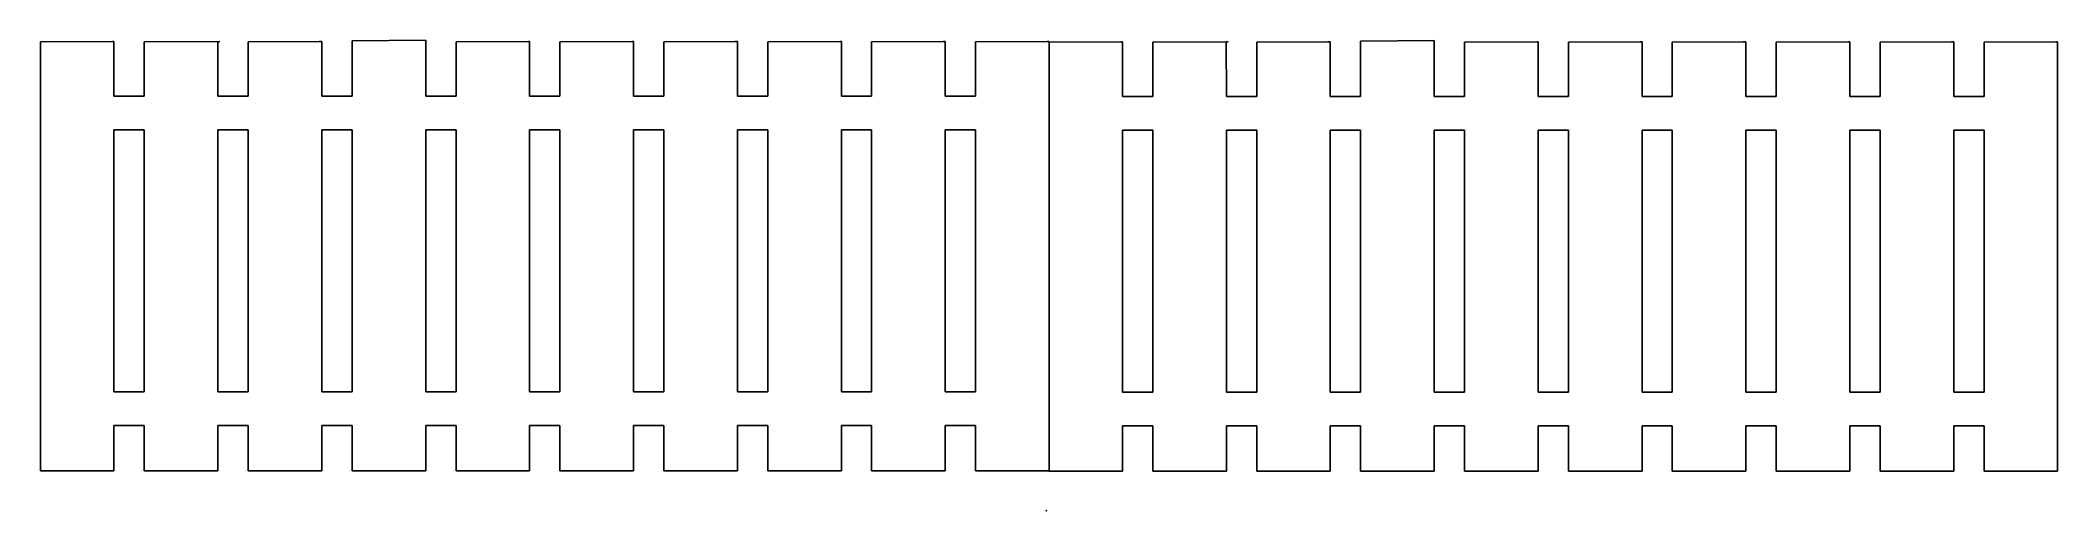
# Model space of a CAD drawing. Header units: millimetres. Extents: x -2010 to 2100, y 367 to 1327.
import ezdxf

# ---------------------------------------------------------------- set-up
doc = ezdxf.new("R2010")
doc.units = ezdxf.units.MM
doc.header["$MEASUREMENT"] = 0
doc.layers.add('fence_flattened v2_Layer 1', color=7, linetype='Continuous')
doc.layers.add('fence_flattened v2_Sketch2', color=7, linetype='Continuous')

msp = doc.modelspace()

# ---------------------------------------------------------------- linework, layer by layer
at = {"layer": 'fence_flattened v2_Layer 1'}
for p, q in [((-2009.7, 1323.9, -0.3), (-1862.8, 1324.2, -0.3)), ((-2009.7, 1323.9, -0.3), (-1862.8, 1324.2, -0.3)), ((-2009.7, 448.5, -0.3), (-2009.7, 1323.9, -0.3)), ((-2009.7, 448.5, -0.3), (-2009.7, 1323.9, -0.3)), ((-1862.8, 1324.2, -0.3), (-1859.7, 1324.2, -0.3)), ((-1862.8, 1324.2, -0.3), (-1862.8, 1324.2, -0.3)), ((-1862.8, 1324.2, -0.3), (-1862.8, 1324.2, -0.3)), ((-1862.8, 1324.2, -0.3), (-1859.7, 1324.2, -0.3)), ((-1862.8, 1324.2, -0.3), (-1862.8, 1324.2, -0.3)), ((-1862.8, 1324.2, -0.3), (-1862.8, 1324.2, -0.3)), ((-1859.7, 1324.2, -0.3), (-1859.7, 1213.1, -0.3)), ((-1859.7, 1324.2, -0.3), (-1859.7, 1213.1, -0.3)), ((-1798, 1323.9, -0.3), (-1644.4, 1324.2, -0.3)), ((-1798, 1323.9, -0.3), (-1644.4, 1324.2, -0.3)), ((-1798, 1213.1, -0.3), (-1798, 1323.9, -0.3)), ((-1798, 1213.1, -0.3), (-1798, 1323.9, -0.3)), ((-1644.4, 1324.2, -0.3), (-1648.2, 1324, -0.3)), ((-1644.4, 1324.2, -0.3), (-1648.2, 1324, -0.3)), ((-1648.2, 1324, -0.3), (-1648, 1213.1, -0.3)), ((-1648.2, 1324, -0.3), (-1648, 1213.1, -0.3)), ((-1586.4, 1323.9, -0.3), (-1441.5, 1324.2, -0.3)), ((-1586.4, 1323.9, -0.3), (-1441.5, 1324.2, -0.3)), ((-1586.4, 1213.1, -0.3), (-1586.4, 1323.9, -0.3)), ((-1586.4, 1213.1, -0.3), (-1586.4, 1323.9, -0.3)), ((-1441.5, 1324.2, -0.3), (-1436.4, 1324.2, -0.3)), ((-1441.5, 1324.2, -0.3), (-1436.4, 1324.2, -0.3)), ((-1436.4, 1324.2, -0.3), (-1436.4, 1213.1, -0.3)), ((-1436.4, 1324.2, -0.3), (-1436.4, 1213.1, -0.3)), ((-1374.7, 1213.1, -0.3), (-1374.6, 1325.7, -0.3)), ((-1374.7, 1213.1, -0.3), (-1374.6, 1325.7, -0.3)), ((-1374.6, 1325.7, -0.3), (-1224.7, 1327, -0.3)), ((-1374.6, 1325.7, -0.3), (-1224.7, 1327, -0.3)), ((-1224.7, 1327, -0.3), (-1224.7, 1324.2, -0.3)), ((-1224.7, 1327, -0.3), (-1224.7, 1324.2, -0.3)), ((-1224.7, 1324.2, -0.3), (-1224.7, 1213.1, -0.3)), ((-1224.7, 1324.2, -0.3), (-1224.7, 1213.1, -0.3)), ((-1163, 1323.9, -0.3), (-1015.1, 1324.2, -0.3)), ((-1163, 1323.9, -0.3), (-1015.1, 1324.2, -0.3)), ((-1163, 1213.1, -0.3), (-1163, 1323.9, -0.3)), ((-1163, 1213.1, -0.3), (-1163, 1323.9, -0.3)), ((-1015.1, 1324.2, -0.3), (-1013, 1324.2, -0.3)), ((-1015.1, 1324.2, -0.3), (-1013, 1324.2, -0.3)), ((-1013, 1324.2, -0.3), (-1013, 1213.1, -0.3)), ((-1013, 1324.2, -0.3), (-1013, 1213.1, -0.3)), ((-951.4, 1323.9, -0.3), (-804.8, 1324.2, -0.3)), ((-951.4, 1323.9, -0.3), (-804.8, 1324.2, -0.3)), ((-951.4, 1213.1, -0.3), (-951.4, 1323.9, -0.3)), ((-951.4, 1213.1, -0.3), (-951.4, 1323.9, -0.3)), ((-804.8, 1324.2, -0.3), (-801.4, 1324.2, -0.3)), ((-804.8, 1324.2, -0.3), (-801.4, 1324.2, -0.3)), ((-801.4, 1324.2, -0.3), (-801.4, 1213.1, -0.3)), ((-801.4, 1324.2, -0.3), (-801.4, 1213.1, -0.3)), ((-739.7, 1323.9, -0.3), (-595.3, 1324.2, -0.3)), ((-739.7, 1323.9, -0.3), (-595.3, 1324.2, -0.3)), ((-739.7, 1213.1, -0.3), (-739.7, 1323.9, -0.3)), ((-739.7, 1213.1, -0.3), (-739.7, 1323.9, -0.3)), ((-595.3, 1324.2, -0.3), (-589.7, 1324.2, -0.3)), ((-595.3, 1324.2, -0.3), (-589.7, 1324.2, -0.3)), ((-589.7, 1324.2, -0.3), (-589.7, 1213.1, -0.3)), ((-589.7, 1324.2, -0.3), (-589.7, 1213.1, -0.3)), ((-528, 1323.9, -0.3), (-381.2, 1324.2, -0.3)), ((-528, 1323.9, -0.3), (-381.2, 1324.2, -0.3)), ((-528, 1213.1, -0.3), (-528, 1323.9, -0.3)), ((-528, 1213.1, -0.3), (-528, 1323.9, -0.3)), ((-381.2, 1324.2, -0.3), (-378, 1324.2, -0.3)), ((-381.2, 1324.2, -0.3), (-378, 1324.2, -0.3)), ((-378, 1324.2, -0.3), (-378, 1213.1, -0.3)), ((-378, 1324.2, -0.3), (-378, 1213.1, -0.3)), ((-316.4, 1323.9, -0.3), (-170.7, 1324.2, -0.3)), ((-316.4, 1323.9, -0.3), (-170.7, 1324.2, -0.3)), ((-316.4, 1213.1, -0.3), (-316.4, 1323.9, -0.3)), ((-316.4, 1213.1, -0.3), (-316.4, 1323.9, -0.3)), ((-170.7, 1324.2, -0.3), (-166.4, 1324.2, -0.3)), ((-170.7, 1324.2, -0.3), (-166.4, 1324.2, -0.3)), ((-166.4, 1324.2, -0.3), (-166.4, 1213.1, -0.3)), ((-166.4, 1324.2, -0.3), (-166.4, 1213.1, -0.3)), ((-104.7, 1323.9, -0.3), (41.4, 1324.2, -0.3)), ((-104.7, 1323.9, -0.3), (41.4, 1324.2, -0.3)), ((-104.7, 1213.1, -0.3), (-104.7, 1323.9, -0.3)), ((-104.7, 1213.1, -0.3), (-104.7, 1323.9, -0.3)), ((41.4, 1324.2, -0.3), (45.3, 1324.2, -0.3)), ((41.4, 1324.2, -0.3), (45.3, 1324.2, -0.3)), ((44.6, 1323.4), (191.5, 1323.7)), ((44.6, 1323.4), (191.5, 1323.7)), ((45.3, 1324.2, -0.3), (45.3, 448.5, -0.3)), ((45.3, 1324.2, -0.3), (45.3, 448.5, -0.3)), ((191.5, 1323.7), (194.6, 1323.7)), ((191.5, 1323.7), (191.5, 1323.7)), ((191.5, 1323.7), (191.5, 1323.7)), ((191.5, 1323.7), (191.5, 1323.7)), ((191.5, 1323.7), (194.6, 1323.7)), ((191.5, 1323.7), (191.5, 1323.7)), ((194.6, 1323.7), (194.6, 1212.6)), ((194.6, 1323.7), (194.6, 1212.6)), ((256.3, 1323.4), (409.9, 1323.7)), ((256.3, 1323.4), (409.9, 1323.7)), ((256.3, 1212.6), (256.3, 1323.4)), ((256.3, 1212.6), (256.3, 1323.4)), ((409.9, 1323.7), (406.1, 1323.5)), ((409.9, 1323.7), (406.1, 1323.5)), ((406.1, 1323.5), (406.3, 1212.6)), ((406.1, 1323.5), (406.3, 1212.6)), ((468, 1323.4), (612.8, 1323.7)), ((468, 1323.4), (612.8, 1323.7)), ((468, 1212.6), (468, 1323.4)), ((468, 1212.6), (468, 1323.4)), ((612.8, 1323.7), (618, 1323.7)), ((612.8, 1323.7), (618, 1323.7)), ((618, 1323.7), (618, 1212.6)), ((618, 1323.7), (618, 1212.6)), ((679.6, 1212.6), (679.7, 1325.2)), ((679.6, 1212.6), (679.7, 1325.2)), ((679.7, 1325.2), (829.6, 1326.5)), ((679.7, 1325.2), (829.6, 1326.5)), ((829.6, 1326.5), (829.6, 1323.7)), ((829.6, 1326.5), (829.6, 1323.7)), ((829.6, 1323.7), (829.6, 1212.6)), ((829.6, 1323.7), (829.6, 1212.6)), ((891.3, 1323.4), (1039.2, 1323.7)), ((891.3, 1323.4), (1039.2, 1323.7)), ((891.3, 1212.6), (891.3, 1323.4)), ((891.3, 1212.6), (891.3, 1323.4)), ((1039.2, 1323.7), (1041.3, 1323.7)), ((1039.2, 1323.7), (1041.3, 1323.7)), ((1041.3, 1323.7), (1041.3, 1212.6)), ((1041.3, 1323.7), (1041.3, 1212.6)), ((1103, 1323.4), (1249.5, 1323.7)), ((1103, 1323.4), (1249.5, 1323.7)), ((1103, 1212.6), (1103, 1323.4)), ((1103, 1212.6), (1103, 1323.4)), ((1249.5, 1323.7), (1253, 1323.7)), ((1249.5, 1323.7), (1253, 1323.7)), ((1253, 1323.7), (1253, 1212.6)), ((1253, 1323.7), (1253, 1212.6)), ((1314.6, 1323.4), (1459.1, 1323.7)), ((1314.6, 1323.4), (1459.1, 1323.7)), ((1314.6, 1212.6), (1314.6, 1323.4)), ((1314.6, 1212.6), (1314.6, 1323.4)), ((1459.1, 1323.7), (1464.6, 1323.7)), ((1459.1, 1323.7), (1464.6, 1323.7)), ((1464.6, 1323.7), (1464.6, 1212.6)), ((1464.6, 1323.7), (1464.6, 1212.6)), ((1526.3, 1323.4), (1673.1, 1323.7)), ((1526.3, 1323.4), (1673.1, 1323.7)), ((1526.3, 1212.6), (1526.3, 1323.4)), ((1526.3, 1212.6), (1526.3, 1323.4)), ((1673.1, 1323.7), (1676.3, 1323.7)), ((1673.1, 1323.7), (1676.3, 1323.7)), ((1676.3, 1323.7), (1676.3, 1212.6)), ((1676.3, 1323.7), (1676.3, 1212.6)), ((1738, 1323.4), (1883.6, 1323.7)), ((1738, 1323.4), (1883.6, 1323.7)), ((1738, 1212.6), (1738, 1323.4)), ((1738, 1212.6), (1738, 1323.4)), ((1883.6, 1323.7), (1887.9, 1323.7)), ((1883.6, 1323.7), (1887.9, 1323.7)), ((1887.9, 1323.7), (1887.9, 1212.6)), ((1887.9, 1323.7), (1887.9, 1212.6)), ((1949.6, 1323.4), (2095.7, 1323.7)), ((1949.6, 1323.4), (2095.7, 1323.7)), ((1949.6, 1212.6), (1949.6, 1323.4)), ((1949.6, 1212.6), (1949.6, 1323.4)), ((2095.7, 1323.7), (2099.6, 1323.7)), ((2095.7, 1323.7), (2099.6, 1323.7)), ((2099.6, 1323.7), (2099.6, 448)), ((2099.6, 1323.7), (2099.6, 448)), ((-1859.7, 1213.1, -0.3), (-1798, 1213.1, -0.3)), ((-1859.7, 1213.1, -0.3), (-1798, 1213.1, -0.3)), ((-1648, 1213.1, -0.3), (-1586.4, 1213.1, -0.3)), ((-1648, 1213.1, -0.3), (-1586.4, 1213.1, -0.3)), ((-1436.4, 1213.1, -0.3), (-1374.7, 1213.1, -0.3)), ((-1436.4, 1213.1, -0.3), (-1374.7, 1213.1, -0.3)), ((-1224.7, 1213.1, -0.3), (-1163, 1213.1, -0.3)), ((-1224.7, 1213.1, -0.3), (-1163, 1213.1, -0.3)), ((-1013, 1213.1, -0.3), (-951.4, 1213.1, -0.3)), ((-1013, 1213.1, -0.3), (-951.4, 1213.1, -0.3)), ((-801.4, 1213.1, -0.3), (-739.7, 1213.1, -0.3)), ((-801.4, 1213.1, -0.3), (-739.7, 1213.1, -0.3)), ((-589.7, 1213.1, -0.3), (-528, 1213.1, -0.3)), ((-589.7, 1213.1, -0.3), (-528, 1213.1, -0.3)), ((-378, 1213.1, -0.3), (-316.4, 1213.1, -0.3)), ((-378, 1213.1, -0.3), (-316.4, 1213.1, -0.3)), ((-166.4, 1213.1, -0.3), (-104.7, 1213.1, -0.3)), ((-166.4, 1213.1, -0.3), (-104.7, 1213.1, -0.3)), ((194.6, 1212.6), (256.3, 1212.6)), ((194.6, 1212.6), (256.3, 1212.6)), ((406.3, 1212.6), (468, 1212.6)), ((406.3, 1212.6), (468, 1212.6)), ((618, 1212.6), (679.6, 1212.6)), ((618, 1212.6), (679.6, 1212.6)), ((829.6, 1212.6), (891.3, 1212.6)), ((829.6, 1212.6), (891.3, 1212.6)), ((1041.3, 1212.6), (1103, 1212.6)), ((1041.3, 1212.6), (1103, 1212.6)), ((1253, 1212.6), (1314.6, 1212.6)), ((1253, 1212.6), (1314.6, 1212.6)), ((1464.6, 1212.6), (1526.3, 1212.6)), ((1464.6, 1212.6), (1526.3, 1212.6)), ((1676.3, 1212.6), (1738, 1212.6)), ((1676.3, 1212.6), (1738, 1212.6)), ((1887.9, 1212.6), (1949.6, 1212.6)), ((1887.9, 1212.6), (1949.6, 1212.6)), ((-1859.7, 1144.3, -0.3), (-1859.7, 609.8, -0.3)), ((-1798, 1144.3, -0.3), (-1859.7, 1144.3, -0.3)), ((-1859.7, 1144.3, -0.3), (-1859.7, 609.8, -0.3)), ((-1798, 1144.3, -0.3), (-1859.7, 1144.3, -0.3)), ((-1798, 1144.3, -0.3), (-1798, 1144.3, -0.3)), ((-1798, 609.8, -0.3), (-1798, 1144.3, -0.3)), ((-1798, 609.8, -0.3), (-1798, 1144.3, -0.3)), ((-1798, 1144.3, -0.3), (-1798, 1144.3, -0.3)), ((-1586.4, 1144.3, -0.3), (-1648, 1144.3, -0.3)), ((-1648, 1144.3, -0.3), (-1648, 609.8, -0.3)), ((-1648, 1144.3, -0.3), (-1648, 609.8, -0.3)), ((-1586.4, 1144.3, -0.3), (-1648, 1144.3, -0.3)), ((-1586.4, 1144.3, -0.3), (-1586.4, 1144.3, -0.3)), ((-1586.4, 609.8, -0.3), (-1586.4, 1144.3, -0.3)), ((-1586.4, 609.8, -0.3), (-1586.4, 1144.3, -0.3)), ((-1586.4, 1144.3, -0.3), (-1586.4, 1144.3, -0.3)), ((-1586.4, 1144.3, -0.3), (-1586.4, 1144.3, -0.3)), ((-1586.4, 1144.3, -0.3), (-1586.4, 1144.3, -0.3)), ((-1374.7, 1144.3, -0.3), (-1436.4, 1144.3, -0.3)), ((-1436.4, 1144.3, -0.3), (-1436.4, 609.8, -0.3)), ((-1374.7, 1144.3, -0.3), (-1436.4, 1144.3, -0.3)), ((-1436.4, 1144.3, -0.3), (-1436.4, 609.8, -0.3)), ((-1374.7, 1144.3, -0.3), (-1374.7, 1144.3, -0.3)), ((-1374.7, 1144.3, -0.3), (-1374.7, 1144.3, -0.3)), ((-1374.7, 1144.3, -0.3), (-1374.7, 1144.3, -0.3)), ((-1374.7, 609.8, -0.3), (-1374.7, 1144.3, -0.3)), ((-1374.7, 609.8, -0.3), (-1374.7, 1144.3, -0.3)), ((-1374.7, 1144.3, -0.3), (-1374.7, 1144.3, -0.3)), ((-1163, 1144.3, -0.3), (-1224.7, 1144.3, -0.3)), ((-1224.7, 1144.3, -0.3), (-1224.7, 609.8, -0.3)), ((-1163, 1144.3, -0.3), (-1224.7, 1144.3, -0.3)), ((-1224.7, 1144.3, -0.3), (-1224.7, 609.8, -0.3)), ((-1163, 1144.3, -0.3), (-1163, 1144.3, -0.3)), ((-1163, 609.8, -0.3), (-1163, 1144.3, -0.3)), ((-1163, 1144.3, -0.3), (-1163, 1144.3, -0.3)), ((-1163, 609.8, -0.3), (-1163, 1144.3, -0.3)), ((-1163, 1144.3, -0.3), (-1163, 1144.3, -0.3)), ((-1163, 1144.3, -0.3), (-1163, 1144.3, -0.3)), ((-1013, 1144.3, -0.3), (-1013, 609.8, -0.3)), ((-951.4, 1144.3, -0.3), (-1013, 1144.3, -0.3)), ((-951.4, 1144.3, -0.3), (-1013, 1144.3, -0.3)), ((-1013, 1144.3, -0.3), (-1013, 609.8, -0.3)), ((-951.4, 609.8, -0.3), (-951.4, 1144.3, -0.3)), ((-951.4, 1144.3, -0.3), (-951.4, 1144.3, -0.3)), ((-951.4, 1144.3, -0.3), (-951.4, 1144.3, -0.3)), ((-951.4, 1144.3, -0.3), (-951.4, 1144.3, -0.3)), ((-951.4, 609.8, -0.3), (-951.4, 1144.3, -0.3)), ((-951.4, 1144.3, -0.3), (-951.4, 1144.3, -0.3)), ((-739.7, 1144.3, -0.3), (-801.4, 1144.3, -0.3)), ((-801.4, 1144.3, -0.3), (-801.4, 609.8, -0.3)), ((-801.4, 1144.3, -0.3), (-801.4, 609.8, -0.3)), ((-739.7, 1144.3, -0.3), (-801.4, 1144.3, -0.3)), ((-739.7, 609.8, -0.3), (-739.7, 1144.3, -0.3)), ((-739.7, 1144.3, -0.3), (-739.7, 1144.3, -0.3)), ((-739.7, 1144.3, -0.3), (-739.7, 1144.3, -0.3)), ((-739.7, 1144.3, -0.3), (-739.7, 1144.3, -0.3)), ((-739.7, 609.8, -0.3), (-739.7, 1144.3, -0.3)), ((-739.7, 1144.3, -0.3), (-739.7, 1144.3, -0.3)), ((-589.7, 1144.3, -0.3), (-589.7, 609.8, -0.3)), ((-528, 1144.3, -0.3), (-589.7, 1144.3, -0.3)), ((-528, 1144.3, -0.3), (-589.7, 1144.3, -0.3)), ((-589.7, 1144.3, -0.3), (-589.7, 609.8, -0.3)), ((-528, 609.8, -0.3), (-528, 1144.3, -0.3)), ((-528, 1144.3, -0.3), (-528, 1144.3, -0.3)), ((-528, 1144.3, -0.3), (-528, 1144.3, -0.3)), ((-528, 609.8, -0.3), (-528, 1144.3, -0.3)), ((-528, 1144.3, -0.3), (-528, 1144.3, -0.3)), ((-528, 1144.3, -0.3), (-528, 1144.3, -0.3)), ((-378, 1144.3, -0.3), (-378, 609.8, -0.3)), ((-316.4, 1144.3, -0.3), (-378, 1144.3, -0.3)), ((-316.4, 1144.3, -0.3), (-378, 1144.3, -0.3)), ((-378, 1144.3, -0.3), (-378, 609.8, -0.3)), ((-316.4, 1144.3, -0.3), (-316.4, 1144.3, -0.3)), ((-316.4, 609.8, -0.3), (-316.4, 1144.3, -0.3)), ((-316.4, 1144.3, -0.3), (-316.4, 1144.3, -0.3)), ((-316.4, 609.8, -0.3), (-316.4, 1144.3, -0.3)), ((-316.4, 1144.3, -0.3), (-316.4, 1144.3, -0.3)), ((-316.4, 1144.3, -0.3), (-316.4, 1144.3, -0.3)), ((-104.7, 1144.3, -0.3), (-166.4, 1144.3, -0.3)), ((-166.4, 1144.3, -0.3), (-166.4, 609.8, -0.3)), ((-104.7, 1144.3, -0.3), (-166.4, 1144.3, -0.3)), ((-166.4, 1144.3, -0.3), (-166.4, 609.8, -0.3)), ((-104.7, 1144.3, -0.3), (-104.7, 1144.3, -0.3)), ((-104.7, 609.8, -0.3), (-104.7, 1144.3, -0.3)), ((-104.7, 1144.3, -0.3), (-104.7, 1144.3, -0.3)), ((-104.7, 1144.3, -0.3), (-104.7, 1144.3, -0.3)), ((-104.7, 1144.3, -0.3), (-104.7, 1144.3, -0.3)), ((-104.7, 609.8, -0.3), (-104.7, 1144.3, -0.3)), ((256.3, 1143.8), (194.6, 1143.8)), ((194.6, 1143.8), (194.6, 609.3)), ((256.3, 1143.8), (194.6, 1143.8)), ((194.6, 1143.8), (194.6, 609.3)), ((256.3, 1143.8), (256.3, 1143.8)), ((256.3, 609.3), (256.3, 1143.8)), ((256.3, 1143.8), (256.3, 1143.8)), ((256.3, 609.3), (256.3, 1143.8)), ((406.3, 1143.8), (406.3, 609.3)), ((468, 1143.8), (406.3, 1143.8)), ((468, 1143.8), (406.3, 1143.8)), ((406.3, 1143.8), (406.3, 609.3)), ((468, 1143.8), (468, 1143.8)), ((468, 609.3), (468, 1143.8)), ((468, 1143.8), (468, 1143.8)), ((468, 1143.8), (468, 1143.8)), ((468, 1143.8), (468, 1143.8)), ((468, 609.3), (468, 1143.8)), ((679.6, 1143.8), (618, 1143.8)), ((679.6, 1143.8), (618, 1143.8)), ((618, 1143.8), (618, 609.3)), ((618, 1143.8), (618, 609.3)), ((679.6, 1143.8), (679.6, 1143.8)), ((679.6, 609.3), (679.6, 1143.8)), ((679.6, 1143.8), (679.6, 1143.8)), ((679.6, 609.3), (679.6, 1143.8)), ((679.6, 1143.8), (679.6, 1143.8)), ((679.6, 1143.8), (679.6, 1143.8)), ((829.6, 1143.8), (829.6, 609.3)), ((891.3, 1143.8), (829.6, 1143.8)), ((891.3, 1143.8), (829.6, 1143.8)), ((829.6, 1143.8), (829.6, 609.3)), ((891.3, 609.3), (891.3, 1143.8)), ((891.3, 1143.8), (891.3, 1143.8)), ((891.3, 1143.8), (891.3, 1143.8)), ((891.3, 609.3), (891.3, 1143.8)), ((891.3, 1143.8), (891.3, 1143.8)), ((891.3, 1143.8), (891.3, 1143.8)), ((1041.3, 1143.8), (1041.3, 609.3)), ((1103, 1143.8), (1041.3, 1143.8)), ((1103, 1143.8), (1041.3, 1143.8)), ((1041.3, 1143.8), (1041.3, 609.3)), ((1103, 1143.8), (1103, 1143.8)), ((1103, 609.3), (1103, 1143.8)), ((1103, 1143.8), (1103, 1143.8)), ((1103, 1143.8), (1103, 1143.8)), ((1103, 609.3), (1103, 1143.8)), ((1103, 1143.8), (1103, 1143.8)), ((1253, 1143.8), (1253, 609.3)), ((1314.6, 1143.8), (1253, 1143.8)), ((1253, 1143.8), (1253, 609.3)), ((1314.6, 1143.8), (1253, 1143.8)), ((1314.6, 609.3), (1314.6, 1143.8)), ((1314.6, 1143.8), (1314.6, 1143.8)), ((1314.6, 1143.8), (1314.6, 1143.8)), ((1314.6, 1143.8), (1314.6, 1143.8)), ((1314.6, 609.3), (1314.6, 1143.8)), ((1314.6, 1143.8), (1314.6, 1143.8)), ((1526.3, 1143.8), (1464.6, 1143.8)), ((1464.6, 1143.8), (1464.6, 609.3)), ((1464.6, 1143.8), (1464.6, 609.3)), ((1526.3, 1143.8), (1464.6, 1143.8)), ((1526.3, 1143.8), (1526.3, 1143.8)), ((1526.3, 1143.8), (1526.3, 1143.8)), ((1526.3, 609.3), (1526.3, 1143.8)), ((1526.3, 609.3), (1526.3, 1143.8)), ((1526.3, 1143.8), (1526.3, 1143.8)), ((1526.3, 1143.8), (1526.3, 1143.8)), ((1738, 1143.8), (1676.3, 1143.8)), ((1676.3, 1143.8), (1676.3, 609.3)), ((1738, 1143.8), (1676.3, 1143.8)), ((1676.3, 1143.8), (1676.3, 609.3)), ((1738, 609.3), (1738, 1143.8)), ((1738, 1143.8), (1738, 1143.8)), ((1738, 1143.8), (1738, 1143.8)), ((1738, 1143.8), (1738, 1143.8)), ((1738, 609.3), (1738, 1143.8)), ((1738, 1143.8), (1738, 1143.8)), ((1887.9, 1143.8), (1887.9, 609.3)), ((1949.6, 1143.8), (1887.9, 1143.8)), ((1949.6, 1143.8), (1887.9, 1143.8)), ((1887.9, 1143.8), (1887.9, 609.3)), ((1949.6, 609.3), (1949.6, 1143.8)), ((1949.6, 1143.8), (1949.6, 1143.8)), ((1949.6, 1143.8), (1949.6, 1143.8)), ((1949.6, 1143.8), (1949.6, 1143.8)), ((1949.6, 1143.8), (1949.6, 1143.8)), ((1949.6, 609.3), (1949.6, 1143.8)), ((-1859.7, 609.8, -0.3), (-1798, 609.8, -0.3)), ((-1859.7, 609.8, -0.3), (-1798, 609.8, -0.3)), ((-1648, 609.8, -0.3), (-1586.4, 609.8, -0.3)), ((-1648, 609.8, -0.3), (-1586.4, 609.8, -0.3)), ((-1436.4, 609.8, -0.3), (-1374.7, 609.8, -0.3)), ((-1436.4, 609.8, -0.3), (-1374.7, 609.8, -0.3)), ((-1224.7, 609.8, -0.3), (-1163, 609.8, -0.3)), ((-1224.7, 609.8, -0.3), (-1163, 609.8, -0.3)), ((-1013, 609.8, -0.3), (-951.4, 609.8, -0.3)), ((-1013, 609.8, -0.3), (-951.4, 609.8, -0.3)), ((-801.4, 609.8, -0.3), (-739.7, 609.8, -0.3)), ((-801.4, 609.8, -0.3), (-739.7, 609.8, -0.3)), ((-589.7, 609.8, -0.3), (-528, 609.8, -0.3)), ((-589.7, 609.8, -0.3), (-528, 609.8, -0.3)), ((-378, 609.8, -0.3), (-316.4, 609.8, -0.3)), ((-378, 609.8, -0.3), (-316.4, 609.8, -0.3)), ((-166.4, 609.8, -0.3), (-104.7, 609.8, -0.3)), ((-166.4, 609.8, -0.3), (-104.7, 609.8, -0.3)), ((194.6, 609.3), (256.3, 609.3)), ((194.6, 609.3), (256.3, 609.3)), ((406.3, 609.3), (468, 609.3)), ((406.3, 609.3), (468, 609.3)), ((618, 609.3), (679.6, 609.3)), ((618, 609.3), (679.6, 609.3)), ((829.6, 609.3), (891.3, 609.3)), ((829.6, 609.3), (891.3, 609.3)), ((1041.3, 609.3), (1103, 609.3)), ((1041.3, 609.3), (1103, 609.3)), ((1253, 609.3), (1314.6, 609.3)), ((1253, 609.3), (1314.6, 609.3)), ((1464.6, 609.3), (1526.3, 609.3)), ((1464.6, 609.3), (1526.3, 609.3)), ((1676.3, 609.3), (1738, 609.3)), ((1676.3, 609.3), (1738, 609.3)), ((1887.9, 609.3), (1949.6, 609.3)), ((1887.9, 609.3), (1949.6, 609.3)), ((-1798, 541, -0.3), (-1859.7, 541, -0.3)), ((-1859.7, 541, -0.3), (-1859.7, 448.5, -0.3)), ((-1859.7, 541, -0.3), (-1859.7, 448.5, -0.3)), ((-1798, 541, -0.3), (-1859.7, 541, -0.3)), ((-1798, 448.5, -0.3), (-1798, 541, -0.3)), ((-1798, 448.5, -0.3), (-1798, 541, -0.3)), ((-1586.4, 541, -0.3), (-1648, 541, -0.3)), ((-1648, 541, -0.3), (-1648, 448.5, -0.3)), ((-1648, 541, -0.3), (-1648, 448.5, -0.3)), ((-1586.4, 541, -0.3), (-1648, 541, -0.3)), ((-1586.4, 448.5, -0.3), (-1586.4, 541, -0.3)), ((-1586.4, 448.5, -0.3), (-1586.4, 541, -0.3)), ((-1436.4, 541, -0.3), (-1436.4, 448.5, -0.3)), ((-1374.7, 541, -0.3), (-1436.4, 541, -0.3)), ((-1436.4, 541, -0.3), (-1436.4, 448.5, -0.3)), ((-1374.7, 541, -0.3), (-1436.4, 541, -0.3)), ((-1374.7, 448.5, -0.3), (-1374.7, 541, -0.3)), ((-1374.7, 448.5, -0.3), (-1374.7, 541, -0.3)), ((-1224.7, 541, -0.3), (-1224.7, 448.5, -0.3)), ((-1163, 541, -0.3), (-1224.7, 541, -0.3)), ((-1163, 541, -0.3), (-1224.7, 541, -0.3)), ((-1224.7, 541, -0.3), (-1224.7, 448.5, -0.3)), ((-1163, 448.5, -0.3), (-1163, 541, -0.3)), ((-1163, 448.5, -0.3), (-1163, 541, -0.3)), ((-951.4, 541, -0.3), (-1013, 541, -0.3)), ((-1013, 541, -0.3), (-1013, 448.5, -0.3)), ((-951.4, 541, -0.3), (-1013, 541, -0.3)), ((-1013, 541, -0.3), (-1013, 448.5, -0.3)), ((-951.4, 448.5, -0.3), (-951.4, 541, -0.3)), ((-951.4, 448.5, -0.3), (-951.4, 541, -0.3)), ((-739.7, 541, -0.3), (-801.4, 541, -0.3)), ((-801.4, 541, -0.3), (-801.4, 448.5, -0.3)), ((-739.7, 541, -0.3), (-801.4, 541, -0.3)), ((-801.4, 541, -0.3), (-801.4, 448.5, -0.3)), ((-739.7, 448.5, -0.3), (-739.7, 541, -0.3)), ((-739.7, 448.5, -0.3), (-739.7, 541, -0.3)), ((-528, 541, -0.3), (-589.7, 541, -0.3)), ((-589.7, 541, -0.3), (-589.7, 448.5, -0.3)), ((-528, 541, -0.3), (-589.7, 541, -0.3)), ((-589.7, 541, -0.3), (-589.7, 448.5, -0.3)), ((-528, 448.5, -0.3), (-528, 541, -0.3)), ((-528, 448.5, -0.3), (-528, 541, -0.3)), ((-378, 541, -0.3), (-378, 448.5, -0.3)), ((-316.4, 541, -0.3), (-378, 541, -0.3)), ((-378, 541, -0.3), (-378, 448.5, -0.3)), ((-316.4, 541, -0.3), (-378, 541, -0.3)), ((-316.4, 448.5, -0.3), (-316.4, 541, -0.3)), ((-316.4, 448.5, -0.3), (-316.4, 541, -0.3)), ((-104.7, 541, -0.3), (-166.4, 541, -0.3)), ((-166.4, 541, -0.3), (-166.4, 448.5, -0.3)), ((-104.7, 541, -0.3), (-166.4, 541, -0.3)), ((-166.4, 541, -0.3), (-166.4, 448.5, -0.3)), ((-104.7, 448.5, -0.3), (-104.7, 541, -0.3)), ((-104.7, 448.5, -0.3), (-104.7, 541, -0.3)), ((256.3, 540.5), (194.6, 540.5)), ((194.6, 540.5), (194.6, 448)), ((256.3, 540.5), (194.6, 540.5)), ((194.6, 540.5), (194.6, 448)), ((256.3, 448), (256.3, 540.5)), ((256.3, 448), (256.3, 540.5)), ((468, 540.5), (406.3, 540.5)), ((406.3, 540.5), (406.3, 448)), ((406.3, 540.5), (406.3, 448)), ((468, 540.5), (406.3, 540.5)), ((468, 448), (468, 540.5)), ((468, 448), (468, 540.5)), ((679.6, 540.5), (618, 540.5)), ((618, 540.5), (618, 448)), ((618, 540.5), (618, 448)), ((679.6, 540.5), (618, 540.5)), ((679.6, 448), (679.6, 540.5)), ((679.6, 448), (679.6, 540.5)), ((891.3, 540.5), (829.6, 540.5)), ((829.6, 540.5), (829.6, 448)), ((891.3, 540.5), (829.6, 540.5)), ((829.6, 540.5), (829.6, 448)), ((891.3, 448), (891.3, 540.5)), ((891.3, 448), (891.3, 540.5)), ((1041.3, 540.5), (1041.3, 448)), ((1103, 540.5), (1041.3, 540.5)), ((1103, 540.5), (1041.3, 540.5)), ((1041.3, 540.5), (1041.3, 448)), ((1103, 448), (1103, 540.5)), ((1103, 448), (1103, 540.5)), ((1314.6, 540.5), (1253, 540.5)), ((1253, 540.5), (1253, 448)), ((1314.6, 540.5), (1253, 540.5)), ((1253, 540.5), (1253, 448)), ((1314.6, 448), (1314.6, 540.5)), ((1314.6, 448), (1314.6, 540.5)), ((1464.6, 540.5), (1464.6, 448)), ((1526.3, 540.5), (1464.6, 540.5)), ((1526.3, 540.5), (1464.6, 540.5)), ((1464.6, 540.5), (1464.6, 448)), ((1526.3, 448), (1526.3, 540.5)), ((1526.3, 448), (1526.3, 540.5)), ((1738, 540.5), (1676.3, 540.5)), ((1676.3, 540.5), (1676.3, 448)), ((1676.3, 540.5), (1676.3, 448)), ((1738, 540.5), (1676.3, 540.5)), ((1738, 448), (1738, 540.5)), ((1738, 448), (1738, 540.5)), ((1949.6, 540.5), (1887.9, 540.5)), ((1887.9, 540.5), (1887.9, 448)), ((1949.6, 540.5), (1887.9, 540.5)), ((1887.9, 540.5), (1887.9, 448)), ((1949.6, 448), (1949.6, 540.5)), ((1949.6, 448), (1949.6, 540.5)), ((-1859.7, 448.5, -0.3), (-2009.7, 448.5, -0.3)), ((-1859.7, 448.5, -0.3), (-2009.7, 448.5, -0.3)), ((-1648, 448.5, -0.3), (-1798, 448.5, -0.3)), ((-1648, 448.5, -0.3), (-1798, 448.5, -0.3)), ((-1436.4, 448.5, -0.3), (-1586.4, 448.5, -0.3)), ((-1436.4, 448.5, -0.3), (-1586.4, 448.5, -0.3)), ((-1224.7, 448.5, -0.3), (-1374.7, 448.5, -0.3)), ((-1224.7, 448.5, -0.3), (-1374.7, 448.5, -0.3)), ((-1013, 448.5, -0.3), (-1163, 448.5, -0.3)), ((-1013, 448.5, -0.3), (-1163, 448.5, -0.3)), ((-801.4, 448.5, -0.3), (-951.4, 448.5, -0.3)), ((-801.4, 448.5, -0.3), (-951.4, 448.5, -0.3)), ((-589.7, 448.5, -0.3), (-739.7, 448.5, -0.3)), ((-589.7, 448.5, -0.3), (-739.7, 448.5, -0.3)), ((-378, 448.5, -0.3), (-528, 448.5, -0.3)), ((-378, 448.5, -0.3), (-528, 448.5, -0.3)), ((-166.4, 448.5, -0.3), (-316.4, 448.5, -0.3)), ((-166.4, 448.5, -0.3), (-316.4, 448.5, -0.3)), ((45.3, 448.5, -0.3), (-104.7, 448.5, -0.3)), ((45.3, 448.5, -0.3), (-104.7, 448.5, -0.3)), ((194.6, 448), (44.6, 448)), ((194.6, 448), (44.6, 448)), ((406.3, 448), (256.3, 448)), ((406.3, 448), (256.3, 448)), ((618, 448), (468, 448)), ((618, 448), (468, 448)), ((829.6, 448), (679.6, 448)), ((829.6, 448), (679.6, 448)), ((1041.3, 448), (891.3, 448)), ((1041.3, 448), (891.3, 448)), ((1253, 448), (1103, 448)), ((1253, 448), (1103, 448)), ((1464.6, 448), (1314.6, 448)), ((1464.6, 448), (1314.6, 448)), ((1676.3, 448), (1526.3, 448)), ((1676.3, 448), (1526.3, 448)), ((1887.9, 448), (1738, 448)), ((1887.9, 448), (1738, 448)), ((2099.6, 448), (1949.6, 448)), ((2099.6, 448), (1949.6, 448))]:
    msp.add_line(p, q, dxfattribs=at)
at = {"layer": 'fence_flattened v2_Sketch2'}
msp.add_point((39.8, 367.1), dxfattribs=at)

doc.saveas('drawing.dxf')
